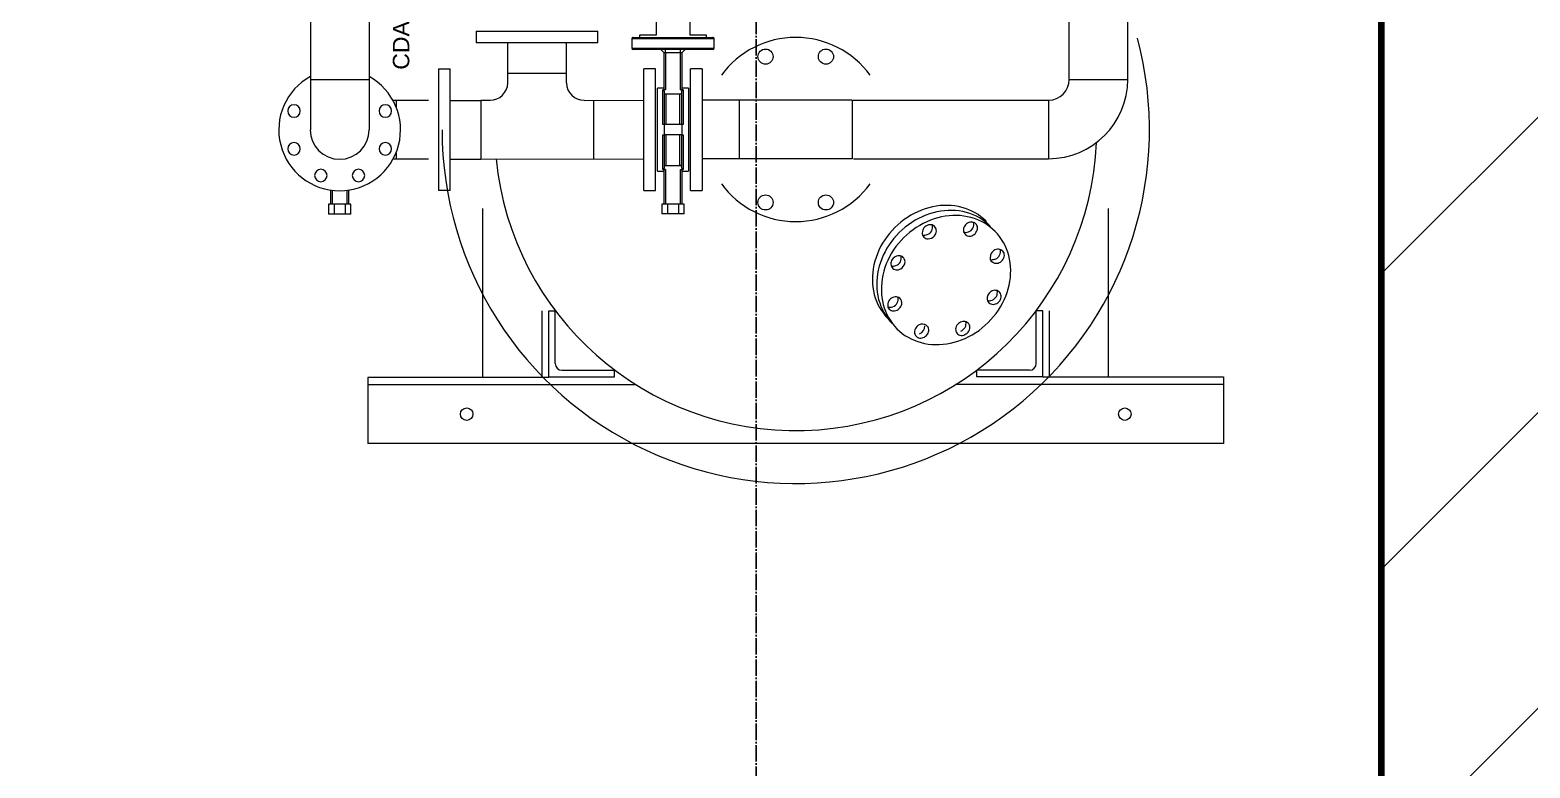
# Model space of a CAD drawing. Extents: x -3450 to 27857, y -1288 to 11880.
# Drawn here: x 25149.6 to 25377.6, y 1123 to 1235.1 of the extents above; entities that cross this region are included whole.
import ezdxf

# ---------------------------------------------------------------- set-up
doc = ezdxf.new("R2010")
doc.units = 0
doc.linetypes.add('X-S-FAB-L20$0$COL-CEN-LIN', pattern=[3.25, 2.5, -0.25, 0.25, -0.25])
for name, color, linetype in [('188K-SM-03-F20-MECH-EQ-Y2257103$0$M MOVE-IN AREA', 8, 'Continuous'), ('188K-SM-03-F20-MECH-EQ-Y2257103$0$M-PHASE1 AREA', 252, 'Continuous'), ('X-S-FAB-L20$0$BLOCK', 8, 'Continuous'), ('X-S-FAB-L20$0$CCL', 8, 'X-S-FAB-L20$0$COL-CEN-LIN')]:
    doc.layers.add(name, color=color, linetype=linetype)
doc.styles.add('188K-SM-03-F20-MECH-EQ-Y2257103$0$Standard', font='arial.ttf')

# ---------------------------------------------------------------- blocks, each defined once
blk = doc.blocks.new('X-S-FAB-L20$0$FAB2-L05')
at = {"layer": 'X-S-FAB-L20$0$CCL'}
blk.add_line((-900, 11005), (-900, 0), dxfattribs=at)
blk = doc.blocks.new('X-S-FAB-L20')
at = {"layer": 'X-S-FAB-L20$0$BLOCK'}
blk.add_blockref('X-S-FAB-L20$0$FAB2-L05', (26160, -720), dxfattribs=at)
blk = doc.blocks.new('188K-SM-03-F20-MECH-EQ-Y2257103$0$A$Cb62c5f74')
at = {"lineweight": 13}
for p, q in [((1755.5, 1387.4), (425.7, 1387.3)), ((501.7, 1298.3), (501.7, 1387.3)), ((312.7, 1360.2), (297.7, 1360.2)), ((297.7, 1351.3), (297.7, 1360.2)), ((312.7, 1351.3), (297.7, 1351.3)), ((297.7, 1334.7), (297.7, 1351.3)), ((312.7, 1351.3), (312.7, 1360.2)), ((312.7, 1356.5), (334.2, 1356.5)), ((333.9, 1354.5), (312.7, 1354.5)), ((312.7, 1334.7), (312.7, 1351.3)), ((312.7, 1334.7), (297.7, 1334.7)), ((297.7, 1325.8), (297.7, 1334.7)), ((297.7, 1325.8), (312.7, 1325.8)), ((312.7, 1325.8), (312.7, 1334.7)), ((312.7, 1331.5), (333.9, 1331.5)), ((334.2, 1329.5), (312.7, 1329.5)), ((49.6, 1300), (-50.6, 1300)), ((-50.6, 0), (-50.6, 1300)), ((38.4, 892.8), (38.4, 1300)), ((49.6, 1025.4), (49.6, 1300)), ((1755.5, 1298.3), (425.7, 1298.3)), ((381.3, 1208.1), (381.3, 1261.8)), ((390.8, 1257.3), (381.3, 1257.3)), ((470.4, 1257.3), (460.6, 1257.3)), ((470.3, 1208.1), (470.3, 1262)), ((333.6, 1175), (333.6, 1193)), ((518.6, 1193), (333.6, 1193)), ((518.6, 1193), (518.6, 1175)), ((333.6, 1175), (518.6, 1175)), ((381.4, 1175), (381.4, 1128.7)), ((470.5, 1175), (470.5, 1128.7)), ((50.6, 1125.4), (306.5, 1125.4)), ((381.4, 1128.7), (381.5, 881)), ((470.5, 1128.7), (381.4, 1128.7)), ((470.5, 1114.5), (470.5, 1128.7)), ((575.9, 1135.7), (557.9, 1135.7)), ((557.9, 950.7), (557.9, 1135.7)), ((575.9, 1135.7), (575.9, 950.7)), ((497.1, 1087.6), (511.7, 1087.6)), ((511.7, 1087.6), (511.7, 998.5)), ((511.7, 1087.5), (557.9, 1087.5)), ((50.6, 1035.4), (150.6, 1035.4)), ((50.6, 1025.4), (150.6, 1025.4)), ((50.6, 1025.4), (50.6, 925.4)), ((60.6, 1005.4), (60.6, 925.4)), ((70.6, 1015.4), (150.6, 1015.4)), ((150.6, 1025.4), (150.6, 1015.4)), ((497.1, 998.4), (511.7, 998.4)), ((498.8, 998.4), (557.9, 998.4)), ((470.5, 957.3), (381.4, 957.3)), ((470.5, 971.5), (470.6, 881)), ((557.9, 950.7), (575.9, 950.7)), ((50.6, 925.4), (60.6, 925.4)), ((548, 836.5), (548, 897)), ((564, 899), (550, 899)), ((550, 899), (550, 836.5)), ((564, 774), (564, 899)), ((566, 897), (566, 776)), ((333.5, 881), (518.5, 881)), ((333.5, 881), (333.5, 863)), ((518.5, 863), (518.5, 881)), ((569.5, 887.5), (566, 887.5)), ((569.5, 862), (569.5, 887.5)), ((313, 853.7), (298, 853.7)), ((298, 844.8), (298, 853.7)), ((313, 844.8), (298, 844.8)), ((298, 828.2), (298, 844.8)), ((313, 844.8), (313, 853.7)), ((313, 850), (364.9, 850)), ((365.5, 848), (313, 848)), ((313, 828.2), (313, 844.8)), ((333.5, 863), (518.5, 863)), ((363, 860), (363, 850)), ((363, 860), (489, 860)), ((365.5, 852), (418, 852)), ((365.5, 852), (365.5, 848)), ((418, 850), (367.6, 850)), ((371.7, 847), (418, 847)), ((371.7, 847), (371.7, 826)), ((418, 852), (418, 850)), ((426, 850), (418, 850)), ((418, 823), (418, 850)), ((434, 850), (426, 850)), ((434, 852), (486.5, 852)), ((434, 850), (434, 852)), ((434, 823), (434, 850)), ((484.4, 850), (434, 850)), ((434, 847), (480.2, 847)), ((480.2, 826), (480.2, 847)), ((486.5, 848), (486.5, 852)), ((543, 848), (486.5, 848)), ((487.1, 850), (543, 850)), ((489, 850), (489, 860)), ((543, 850), (548, 855)), ((543, 848), (543, 850)), ((543, 848), (548, 848)), ((543, 825), (543, 848)), ((632.5, 862), (569.5, 862)), ((313, 828.2), (298, 828.2)), ((298, 819.3), (298, 828.2)), ((313, 819.3), (313, 828.2)), ((313, 825), (365.5, 825)), ((364.9, 823), (313, 823)), ((363, 823), (363, 813)), ((365.5, 825), (365.5, 821)), ((418, 821), (365.5, 821)), ((367.6, 823), (418, 823)), ((371.7, 826), (418, 826)), ((426, 823), (418, 823)), ((418, 823), (418, 821)), ((434, 823), (426, 823)), ((434, 826), (480.2, 826)), ((434, 821), (434, 823)), ((434, 823), (484.4, 823)), ((486.5, 821), (434, 821)), ((486.5, 821), (486.5, 825)), ((486.5, 825), (543, 825)), ((543, 823), (487.1, 823)), ((489, 813), (489, 823)), ((543, 825), (548, 825)), ((543, 823), (543, 825)), ((543, 823), (548, 818)), ((548, 776), (548, 836.5)), ((550, 836.5), (550, 774)), ((298, 819.3), (313, 819.3)), ((333.5, 810), (518.5, 810)), ((333.5, 810), (333.5, 792)), ((489, 813), (363, 813)), ((518.5, 792), (518.5, 810)), ((632.5, 811), (569.5, 811)), ((569.5, 785.5), (569.5, 811)), ((518.5, 792), (333.5, 792)), ((381.6, 564.3), (381.6, 792)), ((470.6, 564.3), (470.6, 792)), ((566, 785.5), (569.5, 785.5)), ((550, 774), (564, 774)), ((470.7, 735.7), (381.6, 735.7)), ((470.7, 564.3), (381.6, 564.3)), ((381.8, 562.2), (381.9, 265.8)), ((470.9, 562.8), (470.9, 265.9)), ((39.4, 407.2), (39.4, 0)), ((50.6, 374.6), (60.6, 374.6)), ((50.6, 274.6), (50.6, 374.6)), ((60.6, 294.6), (60.6, 374.6)), ((50.6, 274.6), (150.6, 274.6)), ((50.6, 274.6), (50.6, 0)), ((70.6, 284.6), (150.6, 284.6)), ((150.6, 274.6), (150.6, 284.6)), ((50.6, 264.6), (150.6, 264.6)), ((470.9, 265.9), (381.9, 265.9)), ((502.4, 234.4), (502.4, 145.4)), ((502.4, 234.4), (905.4, 234.4)), ((50.6, 174.6), (306.5, 174.6)), ((502.4, 145.4), (905.4, 145.4)), ((50.6, 0), (-50.6, 0))]:
    blk.add_line(p, q, dxfattribs=at)
at = {"lineweight": 13, "flags": 128}
for points in [[(486.5, 848), (486.5, 848.7), (486.6, 849.2), (486.8, 849.7), (486.9, 849.9), (487.1, 850)], [(365.5, 825), (365.4, 824.4), (365.4, 823.8), (365.2, 823.4), (365.1, 823.1), (364.9, 823)], [(279, 353.9), (279.1, 354), (282.8, 357.9), (286.1, 362), (289.2, 366.3), (292, 370.8), (294.6, 375.5), (296.8, 380.4), (298.7, 385.5), (300.2, 390.7), (301.5, 396.1), (302.5, 401.5), (303.1, 407), (303.3, 412.7), (303.3, 418.3), (302.9, 424), (302.2, 429.7), (301.1, 435.5), (299.8, 441.1), (298.1, 446.8), (296.1, 452.4), (293.8, 457.9), (291.2, 463.3), (288.3, 468.6), (285.1, 473.7), (281.6, 478.7), (277.9, 483.6), (274, 488.2), (269.8, 492.7), (265.4, 496.9), (260.7, 500.9), (255.9, 504.6), (251, 508.1), (245.9, 511.4), (240.6, 514.3), (235.2, 517), (229.7, 519.3), (224.2, 521.4), (218.5, 523.1), (212.8, 524.5), (207.1, 525.6), (201.4, 526.4), (195.7, 526.8), (190.1, 526.9), (184.5, 526.7), (178.9, 526.1), (173.5, 525.2), (168.1, 524), (162.9, 522.4), (157.8, 520.6), (152.9, 518.4), (148.2, 515.9), (143.6, 513.2), (139.3, 510.1), (135.2, 506.8), (131.4, 503.3)], [(286.7, 360.6), (286.8, 360.7), (290.4, 364.6), (293.8, 368.6), (296.9, 373), (299.7, 377.5), (302.2, 382.2), (304.4, 387.1), (306.3, 392.2), (307.9, 397.4), (309.2, 402.7), (310.1, 408.2), (310.7, 413.7), (311, 419.3), (311, 425), (310.6, 430.7), (309.8, 436.4), (308.8, 442.1), (307.4, 447.8), (305.7, 453.5), (303.7, 459), (301.4, 464.5), (298.8, 470), (295.9, 475.2), (292.7, 480.4), (289.3, 485.4), (285.6, 490.2), (281.6, 494.9), (277.4, 499.3), (273, 503.5), (268.4, 507.5), (263.6, 511.3), (258.6, 514.8), (253.5, 518), (248.3, 521), (242.9, 523.6), (237.4, 526), (231.8, 528), (226.2, 529.8), (220.5, 531.2), (214.8, 532.3), (209.1, 533), (203.4, 533.5), (197.7, 533.6), (192.1, 533.3), (186.6, 532.8), (181.1, 531.9), (175.8, 530.7), (170.6, 529.1), (165.5, 527.2), (160.6, 525.1), (155.8, 522.6), (151.3, 519.8), (147, 516.8), (142.8, 513.4), (139.1, 509.9)], [(106.7, 397.9), (109, 392.4), (111.6, 387), (114.5, 381.7), (117.7, 376.5), (121.1, 371.5), (124.8, 366.7), (128.8, 362), (133, 357.6), (137.4, 353.4), (142, 349.4), (146.8, 345.6), (151.8, 342.1), (156.9, 338.9), (162.2, 336), (167.5, 333.3), (173, 330.9), (178.6, 328.9), (184.2, 327.2), (189.9, 325.7), (195.6, 324.7), (201.3, 323.9), (207, 323.5), (212.7, 323.4), (218.3, 323.6), (223.8, 324.2), (229.3, 325), (234.6, 326.3), (239.8, 327.8), (244.9, 329.7), (249.8, 331.8), (254.6, 334.3), (259.1, 337.1), (263.5, 340.2), (267.6, 343.5), (271.5, 347.1), (275.1, 350.9), (278.4, 355), (281.5, 359.3), (284.3, 363.9), (286.9, 368.6), (289.1, 373.5), (291, 378.6), (292.6, 383.8), (293.8, 389.1), (294.8, 394.5), (295.4, 400.1), (295.6, 405.7), (295.6, 411.4), (295.2, 417.1), (294.5, 422.8), (293.4, 428.5), (292.1, 434.2), (290.4, 439.8), (288.4, 445.4), (286.1, 450.9), (283.5, 456.3), (280.6, 461.6), (277.4, 466.8), (273.9, 471.8), (270.2, 476.6), (266.3, 481.3), (262.1, 485.7), (257.7, 489.9), (253.1, 493.9), (248.3, 497.7), (243.3, 501.2), (238.2, 504.4), (232.9, 507.3), (227.5, 510), (222, 512.4), (216.5, 514.4), (210.8, 516.1), (205.2, 517.6), (199.5, 518.6), (193.7, 519.4), (188.1, 519.8), (182.4, 519.9), (176.8, 519.7), (171.2, 519.1), (165.8, 518.3), (160.4, 517), (155.2, 515.5), (150.1, 513.6), (145.2, 511.5), (140.5, 509), (135.9, 506.2), (131.6, 503.1), (127.5, 499.8), (123.6, 496.2), (120, 492.4), (116.6, 488.3), (113.5, 484), (110.7, 479.4), (108.2, 474.7), (106, 469.8), (104.1, 464.7), (102.5, 459.5), (101.2, 454.2), (100.3, 448.8), (99.7, 443.2), (99.4, 437.6), (99.5, 431.9), (99.9, 426.2), (100.6, 420.5), (101.6, 414.8), (103, 409.1), (104.7, 403.5), (106.7, 397.9)], [(170, 492), (171, 493.5), (171.7, 495.2), (172, 497), (172, 498.8), (171.7, 500.8), (171.1, 502.6), (170.1, 504.4), (168.9, 506), (167.4, 507.4), (165.8, 508.6), (164, 509.5), (162.1, 510), (160.2, 510.3), (158.3, 510.2), (156.6, 509.8), (154.9, 509), (153.5, 508), (152.3, 506.7), (151.4, 505.1), (150.9, 503.4), (150.6, 501.6), (150.7, 499.7), (151.1, 497.8), (151.8, 495.9), (152.8, 494.2), (154.1, 492.6), (155.7, 491.3), (157.4, 490.2), (159.2, 489.4), (161.1, 488.9)], [(225.5, 483.9), (227.3, 484.1), (229, 484.6), (230.6, 485.5), (232, 486.6), (233.1, 488), (233.9, 489.6), (234.4, 491.3), (234.5, 493.2), (234.4, 495.1), (233.9, 497), (233, 498.8), (231.9, 500.5), (230.6, 502), (229, 503.3), (227.2, 504.3), (225.4, 505), (223.5, 505.4), (221.6, 505.4), (219.8, 505.1), (218.1, 504.5), (216.6, 503.6), (215.3, 502.4), (214.3, 501), (213.5, 499.3), (213.1, 497.5), (213.1, 495.7), (213.3, 493.8), (213.9, 491.9), (214.8, 490.1), (216, 488.4)], [(130.6, 459.5), (130.2, 460.8), (129.5, 462.6), (128.4, 464.3), (127, 465.9), (125.5, 467.2), (123.8, 468.2), (121.9, 469), (120, 469.4), (118.1, 469.5), (116.3, 469.3), (114.6, 468.7), (113.1, 467.8), (111.7, 466.7), (110.7, 465.3), (109.9, 463.6), (109.5, 461.9), (109.3, 460), (109.6, 458.1), (110.1, 456.2), (111, 454.4), (112.1, 452.7), (113.5, 451.3), (115.1, 450), (116.9, 449), (118.7, 448.4), (120.6, 448), (122.5, 448), (124.3, 448.4), (126, 449), (126.8, 449.5)], [(264.5, 439.3), (266.2, 438.1), (267.9, 437.2), (269.8, 436.6), (271.7, 436.3), (273.6, 436.4), (275.4, 436.7), (277, 437.4), (278.5, 438.4), (279.7, 439.7), (280.6, 441.2), (281.3, 442.9), (281.6, 444.7), (281.6, 446.6), (281.2, 448.5), (280.5, 450.4), (279.5, 452.1), (278.2, 453.7), (276.8, 455.1), (275.1, 456.2), (273.3, 457.1), (271.4, 457.6), (269.5, 457.8), (267.6, 457.7), (265.9, 457.2), (264.3, 456.4), (262.9, 455.3), (261.7, 454), (260.9, 452.4), (260.3, 450.7), (260.1, 448.8)], [(129.2, 405), (128.9, 405.2), (127.1, 406.1), (125.2, 406.7), (123.3, 407), (121.5, 406.9), (119.7, 406.6), (118, 405.9), (116.6, 404.9), (115.4, 403.6), (114.4, 402.1), (113.8, 400.4), (113.5, 398.6), (113.5, 396.7), (113.9, 394.8), (114.6, 392.9), (115.6, 391.2), (116.8, 389.6), (118.3, 388.2), (120, 387.1), (121.8, 386.2), (123.7, 385.7), (125.6, 385.5), (127.4, 385.6), (129.2, 386.1), (130.8, 386.9), (132.2, 388), (133.3, 389.3), (134.2, 390.9), (134.7, 392.6), (134.8, 392.8)], [(264.4, 384.4), (264.8, 382.5), (265.6, 380.7), (266.7, 379), (268, 377.4), (269.6, 376.1), (271.3, 375.1), (273.1, 374.3), (275, 373.9), (276.9, 373.8), (278.7, 374), (280.5, 374.6), (282, 375.5), (283.3, 376.6), (284.4, 378), (285.2, 379.7), (285.6, 381.4), (285.7, 383.3), (285.5, 385.2), (285, 387.1), (284.1, 388.9), (282.9, 390.6), (281.5, 392), (279.9, 393.3), (278.2, 394.3), (276.3, 394.9), (274.4, 395.3), (272.5, 395.3), (270.7, 394.9), (269.1, 394.3), (267.6, 393.3)], [(167.9, 359.2), (167.8, 359.2), (166, 358.7), (164.5, 357.8), (163.1, 356.7), (162, 355.3), (161.2, 353.7), (160.7, 352), (160.5, 350.1), (160.7, 348.2), (161.2, 346.3), (162, 344.5), (163.1, 342.8), (164.5, 341.3), (166.1, 340), (167.8, 339), (169.7, 338.3), (171.6, 337.9), (173.5, 337.9), (175.3, 338.2), (177, 338.8), (178.5, 339.7), (179.8, 340.9), (180.8, 342.3), (181.5, 344), (181.9, 345.8), (182, 347.6), (181.7, 349.5), (181.1, 351.4), (180.2, 353.2), (180.1, 353.5)], [(224.6, 350.6), (224.1, 349.8), (223.4, 348.1), (223, 346.3), (223, 344.5), (223.3, 342.5), (224, 340.7), (224.9, 338.9), (226.2, 337.3), (227.6, 335.9), (229.3, 334.7), (231.1, 333.8), (232.9, 333.3), (234.8, 333), (236.7, 333.1), (238.5, 333.5), (240.1, 334.3), (241.5, 335.3), (242.7, 336.6), (243.6, 338.2), (244.2, 339.9), (244.5, 341.7), (244.4, 343.6), (244, 345.5), (243.3, 347.4), (242.2, 349.1), (240.9, 350.7), (239.4, 352), (237.7, 353.1), (235.9, 353.9), (234.6, 354.3)]]:
    blk.add_lwpolyline(points, dxfattribs=at)
at = {"lineweight": 13, "extrusion": (-3.06258e-15, 1.54289e-15, -1)}
for centre in [(-397, 1412.3), (-454.4, 1412.3)]:
    blk.add_circle(centre, 9.5, dxfattribs=at)
at = {"lineweight": 13, "extrusion": (-1.54289e-15, 3.06258e-15, -1)}
for centre in [(-356.4, 1371.7), (-356.4, 1314.3)]:
    blk.add_circle(centre, 9.5, dxfattribs=at)
at = {"lineweight": 13, "extrusion": (-3.06258e-15, -1.54289e-15, -1)}
for centre in [(-397, 1273.7), (-454.4, 1273.7)]:
    blk.add_circle(centre, 9.5, dxfattribs=at)
at = {"lineweight": 13}
for centre, radius in [((-6.1, 1150), 9.5), ((315.5, 695.9), 11.5), ((537, 695.9), 11.5), ((315.5, 604.1), 11.5), ((537, 604.1), 11.5), ((-6.1, 150), 9.5)]:
    blk.add_circle(centre, radius, dxfattribs=at)
for centre, radius, start, end in [((425.7, 1343), 92.5, 28.6343, 331.1378), ((425.7, 1343), 44.7, 90, 270), ((426.4, 650), 457.5, 95.6348, 267.5132), ((497.5, 1114.5), 26.9, 179.9536, 269.1585), ((70.6, 1005.4), 10, 90, 180), ((497.5, 971.5), 26.9, 90.8392, 180.0378), ((550, 897), 2, 90, 180), ((564, 897), 2, 0, 90), ((362.5, 848.3), 2.94, 354.5538, 35.8166), ((367.5, 852), 2.03, 180.7471, 271.6314), ((368.7, 846.9), 3.07, 1.2142, 91.4725), ((483.3, 846.9), 3.09, 89.0594, 178.2539), ((484.5, 852.1), 2.05, 269.1246, 358.497), ((367.5, 821), 2.05, 89.1246, 178.497), ((368.7, 826.1), 3.07, 268.691, 358.6223), ((483.3, 826.1), 3.08, 181.5137, 271.1731), ((484.5, 821), 2.03, 0.7471, 91.6314), ((489.4, 824.7), 2.94, 174.5538, 215.8166), ((550, 776), 2, 180, 270), ((564, 776), 2, 270, 0), ((426.4, 650), 140, 126.157, 233.843), ((426.2, 650), 140, 306.157, 53.843), ((167, 506.6), 10.7, 162.4752, 202.2011), ((168.6, 506.7), 12.2, 199.8334, 284.2665), ((229.5, 501.8), 10.7, 162.4752, 202.2011), ((162.7, 498.7), 9.93, 260.6035, 317.602), ((226.3, 497.9), 14, 222.3899, 266.4064), ((231, 501.8), 12.2, 199.8334, 284.2665), ((127.6, 466.3), 12.6, 200.8399, 272.4358), ((120.8, 457.5), 10, 307.2663, 11.637), ((276.5, 454.1), 10.7, 162.4752, 202.2011), ((274, 449.5), 13.9, 182.7418, 227.1188), ((278.1, 454.2), 12.2, 199.8334, 284.2665), ((131.4, 403.4), 12.2, 199.8334, 284.2665), ((120.5, 393.6), 14.3, 356.6701, 52.6636), ((273.8, 386), 9.61, 130.6932, 189.7581), ((280.7, 391.6), 10.7, 162.4752, 202.2011), ((282.2, 391.7), 12.2, 199.8334, 284.2665), ((176.9, 355.7), 10.7, 162.4752, 202.2011), ((178.5, 355.8), 12.2, 199.8334, 284.2665), ((169.5, 346.8), 12.5, 32.276, 97.9308), ((231.6, 346.8), 8, 68.0912, 151.6623), ((240, 351), 11.3, 175.136, 201.5536), ((241, 350.9), 12.2, 199.8334, 284.2665), ((70.6, 294.6), 10, 180, 270), ((502.4, 265.9), 120.5, 180, 270), ((502.4, 265.9), 31.5, 180, 270)]:
    blk.add_arc(centre, radius, start, end, dxfattribs=at)
at = {"lineweight": 13, "ltscale": 20}
blk.add_arc((426, 650), 537.5, 90, 285, dxfattribs=at)
at = {"lineweight": 13, "insert": (517.1, 1262.2), "char_height": 25, "width": 4945.263, "attachment_point": 1, "style": '188K-SM-03-F20-MECH-EQ-Y2257103$0$Standard'}
blk.add_mtext('CDA INLET', dxfattribs=at)
blk = doc.blocks.new('188K-SM-03-F20-MECH-EQ-Y2257103')
at = {"layer": '188K-SM-03-F20-MECH-EQ-Y2257103$0$M MOVE-IN AREA'}
h = blk.add_hatch(dxfattribs=at)
h.set_pattern_fill('ANSI31', color=256, scale=10)
h.paths.add_polyline_path([(25605, 1795), (25605, 45), (25355, 45), (25355, 1585), (25065, 1585), (25065, 185), (24885, 185), (24885, 1795)])
h.paths.add_polyline_path([(25279.924, 1628.571), (25279.924, 1751.429), (25219.924, 1751.429), (25219.924, 1628.571)], flags=24)
h.paths.add_polyline_path([(25418.571, 967.637), (25541.429, 967.637), (25541.429, 1027.637), (25418.571, 1027.637)], flags=24)
h.paths.add_polyline_path([(24916.429, 1051.775), (25033.571, 1051.775), (25033.571, 1111.775), (24916.429, 1111.775)], flags=24)
at = {"layer": '188K-SM-03-F20-MECH-EQ-Y2257103$0$M MOVE-IN AREA', "const_width": 1}
blk.add_lwpolyline([(25605, 1795), (25605, 45), (25355, 45), (25355, 1585), (25065, 1585), (25065, 185), (24885, 185), (24885, 1795)], close=True, dxfattribs=at)
at = {"layer": '188K-SM-03-F20-MECH-EQ-Y2257103$0$M-PHASE1 AREA', "lineweight": 0, "ltscale": 0.1, "xscale": 0.1, "yscale": 0.1, "zscale": 0.1, "rotation": 89.99999999999999}
blk.add_blockref('188K-SM-03-F20-MECH-EQ-Y2257103$0$A$Cb62c5f74', (25331, 1177.384), dxfattribs=at)

msp = doc.modelspace()

# ---------------------------------------------------------------- block references
for name in ['X-S-FAB-L20', '188K-SM-03-F20-MECH-EQ-Y2257103']:
    msp.add_blockref(name, (0, 0))

doc.saveas('drawing.dxf')
